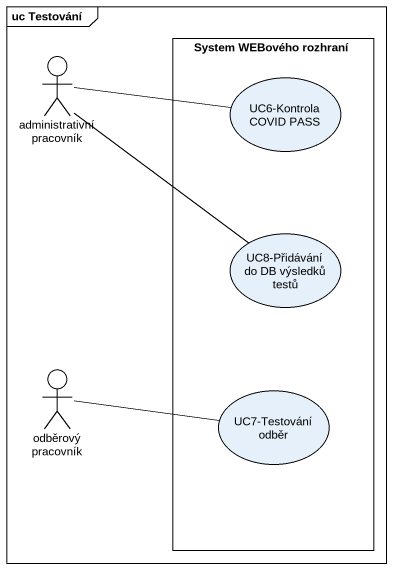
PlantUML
@startuml
mainframe uc Testování
actor "administrativní pracovník" as administrativní_pracovník
rectangle "System WEBového rozhraní" as System_WEBového_rozhraní {
  usecase "UC6-Kontrola COVID PASS" as UC6_Kontrola_COVID_PASS
  usecase "UC8-Přidávání do DB výsledků testů" as UC8_Přidávání_do_DB
  usecase "UC7-Testování odběr" as UC7_Testování_odběr
}
actor "odběrový pracovník" as odběrový_pracovník
administrativní_pracovník -right- UC6_Kontrola_COVID_PASS
administrativní_pracovník -- UC8_Přidávání_do_DB
odběrový_pracovník -right- UC7_Testování_odběr
@enduml
